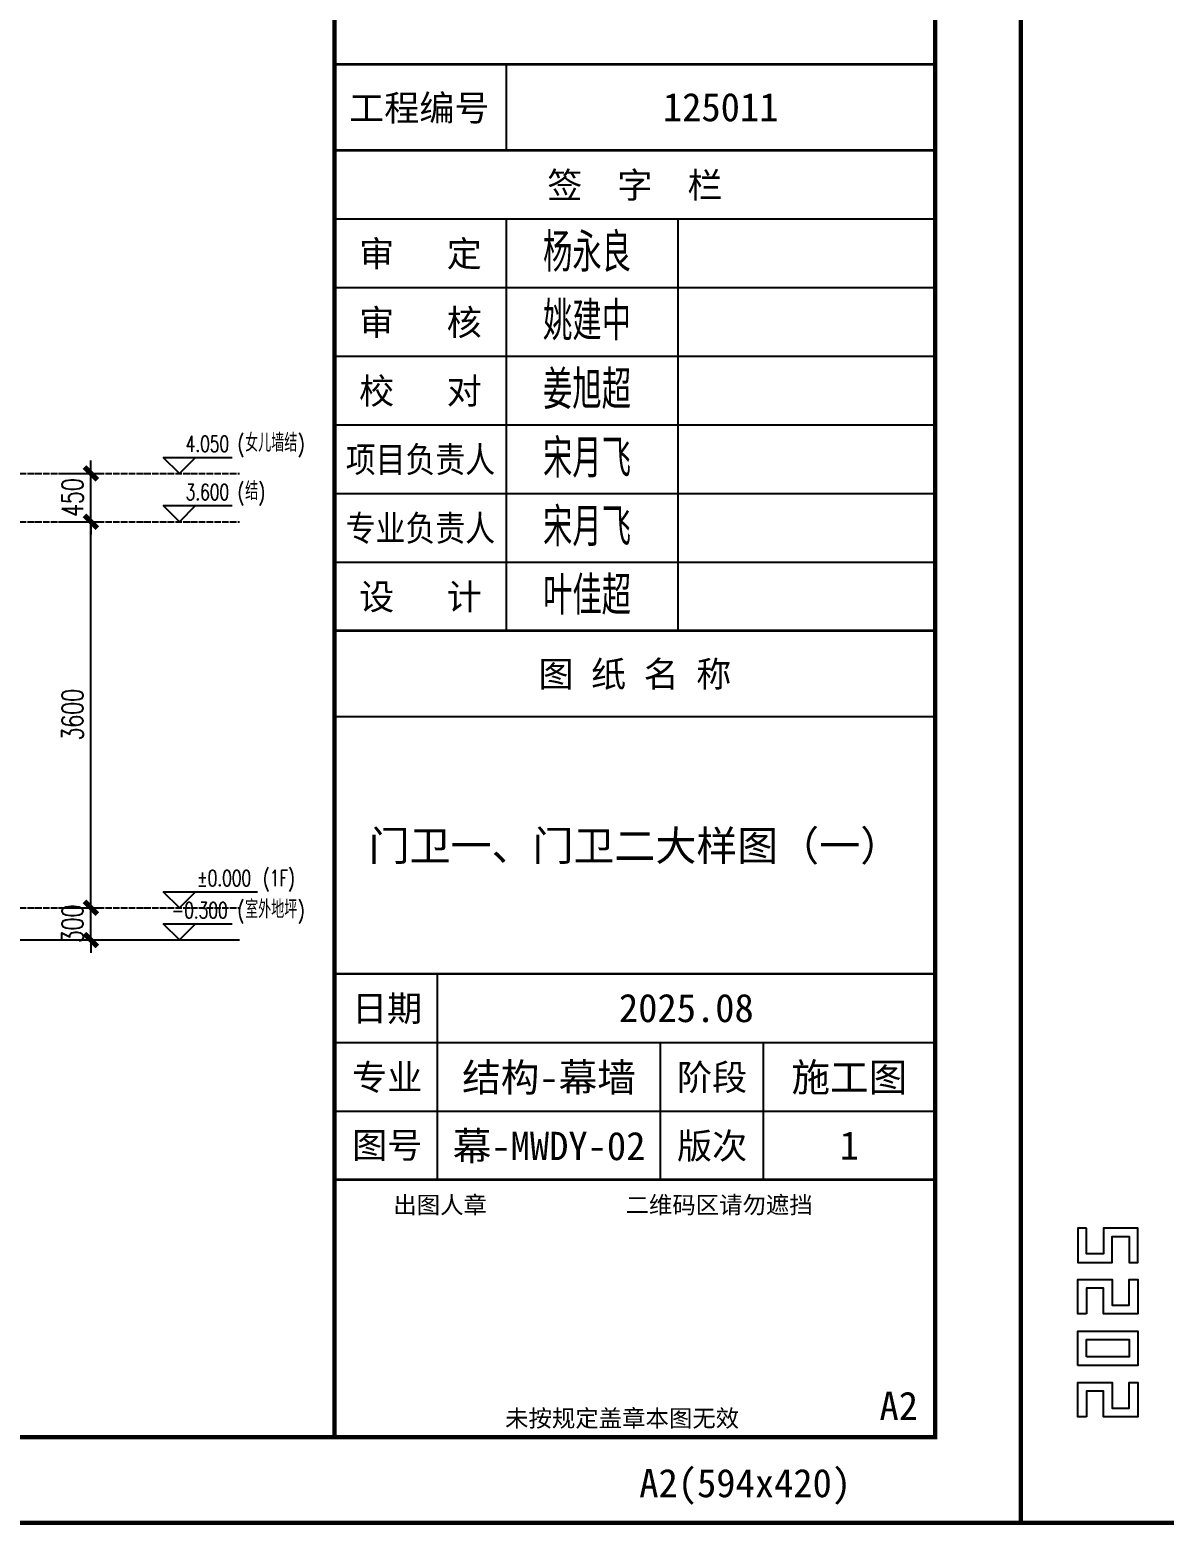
# Model space of a CAD drawing. Extents: x -202236 to 1002404, y -663931 to 1550022.
# Drawn here: x -94511 to -83934, y -357464 to -343522 of the extents above; entities that cross this region are included whole.
import ezdxf
from ezdxf.enums import TextEntityAlignment as Align

# ---------------------------------------------------------------- set-up
doc = ezdxf.new("R2010")
doc.units = 0
doc.linetypes.add('DOTE', pattern=[2.42, 2, -0.2, 0.02, -0.2])
for name, color, linetype in [('0-cxFrame', 155, 'Continuous'), ('A-AXIS-DOTE', 14, 'DOTE'), ('A-AXIS-ELEV', 4, 'Continuous'), ('DIM', 173, 'Continuous'), ('PUB_TEXT', 7, 'Continuous'), ('qianming', 155, 'Continuous')]:
    doc.layers.add(name, color=color, linetype=linetype)
doc.layers.add('0-cxText', color=131, linetype='Continuous', lineweight=25)
doc.styles.add('_TCH_DIM', font='SIMPLEX', dxfattribs={"bigfont": 'GBCBIG'})
doc.styles.add('BZHZ', font='bzxw', dxfattribs={"width": 0.8, "bigfont": 'bzhz'})
doc.styles.add('cx_biaoti', font='')
doc.styles.add('cx_tuming', font='simhei.ttf')
doc.styles.add('cx_tuqian1', font='')
doc.styles.add('DHTEXT-1', font='ROMANS.shx', dxfattribs={"width": 0.7, "bigfont": 'CHINESE.shx'})
doc.styles.add('黑体', font='simhei.ttf', dxfattribs={"height": 12})
doc.styles.get('cx_biaoti').set_extended_font_data('SimSun')
doc.styles.get('cx_tuqian1').set_extended_font_data('SimSun')
doc.dimstyles.new('ZN80', dxfattribs={"dimscale": 80, "dimtxt": 2.5, "dimasz": 1.5, "dimexe": 1, "dimexo": 2, "dimgap": 0.9, "dimtad": 1, "dimdec": 0, "dimdsep": 46, "dimtxsty": 'DHTEXT-1', "dimblk": 'ARCHTICK', "dimcen": 2.5, "dimclrd": 173, "dimclre": 173, "dimclrt": 7, "dimazin": 2, "dimtfac": 0.4, "dimtdec": 0, "dimtix": 1, "dimtmove": 2, "dimatfit": 3, "dimfxl": 0, "dimtolj": 1, "dimtzin": 0, "dimarcsym": 0})

# ---------------------------------------------------------------- blocks, each defined once
blk = doc.blocks.new('zjcx_lan_qianzi(Dragon)')
for p, q in [((-7000, 4800), (0, 4800)), ((-5000, 4800), (-5000, 0)), ((-3000, 4800), (-3000, 0)), ((-7000, 4000), (0, 4000)), ((-7000, 3200), (0, 3200)), ((-7000, 2400), (0, 2400)), ((-7000, 1600), (0, 1600)), ((-7000, 800), (0, 800))]:
    blk.add_line(p, q)
at = {"const_width": 30}
blk.add_lwpolyline([(-7000, 5600), (0, 5600)], dxfattribs=at)
blk.add_lwpolyline([(-7000, 5600), (0, 5600), (0, 0), (-7000, 0)], close=True, dxfattribs=at)
at = {"style": 'cx_biaoti'}
for s, p in [('签  字  栏', (-3500, 5200)), ('审   定', (-6000, 4400)), ('审   核', (-6000, 3600)), ('校   对', (-6000, 2800)), ('设   计', (-6000, 400))]:
    blk.add_text(s, height=300, dxfattribs=at).set_placement(p, align=Align.MIDDLE)
at = {"style": 'cx_biaoti', "width": 0.85}
for s, p in [('项目负责人', (-6000, 2000)), ('专业负责人', (-6000, 1200))]:
    blk.add_text(s, height=300, dxfattribs=at).set_placement(p, align=Align.MIDDLE)
blk = doc.blocks.new('T-签字(Dragon)')
at = {"layer": '0-cxFrame'}
blk.add_blockref('zjcx_lan_qianzi(Dragon)', (0, 0), dxfattribs=at)
at = {"layer": 'qianming', "style": 'BZHZ', "width": 0.8}
for s, p in [('杨永良', (-4058, 4433)), ('姚建中', (-4058, 3633)), ('姜旭超', (-4058, 2833)), ('宋月飞', (-4058, 2033)), ('宋月飞', (-4058, 1233)), ('叶佳超', (-4058, 433))]:
    blk.add_text(s, height=450, dxfattribs=at).set_placement(p, align=Align.MIDDLE)
blk = doc.blocks.new('zjcx_lan_tuming(Dragon)')
for p, q in [((-7000, 8400), (0, 8400)), ((-5800, 3000), (-5800, 5400)), ((-7000, 4600), (0, 4600)), ((-3200, 3000), (-3200, 4600)), ((-2000, 3000), (-2000, 4600)), ((-7000, 3800), (0, 3800))]:
    blk.add_line(p, q)
at = {"const_width": 30}
for points in [[(-7000, 9400), (0, 9400)], [(-7000, 5400), (0, 5400)], [(-7000, 3000), (0, 3000)], [(-7000, 0), (0, 0)]]:
    blk.add_lwpolyline(points, dxfattribs=at)
blk.add_lwpolyline([(-7000, 9400), (0, 9400), (0, 0), (-7000, 0)], close=True)
at = {"style": 'cx_biaoti'}
for s, p in [('图 纸 名 称', (-3500, 8900)), ('日期', (-6388, 5000)), ('专业', (-6388, 4200)), ('阶段', (-2600, 4200)), ('图号', (-6388, 3400)), ('版次', (-2600, 3400))]:
    blk.add_text(s, height=300, dxfattribs=at).set_placement(p, align=Align.MIDDLE)
for s, p in [('出图人章', (-6316, 2607)), ('二维码区请勿遮挡', (-3609, 2607)), ('未按规定盖章本图无效', (-5013, 120))]:
    blk.add_text(s, height=200, dxfattribs=at).set_placement(p)
blk = doc.blocks.new('T-图签(Dragon)')
blk.add_blockref('zjcx_lan_tuming(Dragon)', (0, 0))
at = {"color": 3, "style": 'cx_biaoti'}
for s, p in [('2025.08', (-2900, 5000)), ('结构-幕墙 ', (-4389, 4199)), ('施工图', (-1000, 4200))]:
    blk.add_text(s, height=330, dxfattribs=at).set_placement(p, align=Align.MIDDLE)
blk = doc.blocks.new('zjcx_lan_xiangmu(Dragon)')
for p, q in [((-7000, 9000), (0, 9000)), ((-7000, 6000), (0, 6000)), ((-7000, 3000), (0, 3000)), ((-5000, 1000), (-5000, 0))]:
    blk.add_line(p, q)
at = {"const_width": 30}
for points in [[(-7000, 10000), (0, 10000)], [(-7000, 7000), (0, 7000)], [(-7000, 7000), (0, 7000)], [(-7000, 4000), (0, 4000)], [(-7000, 4000), (0, 4000)], [(-7000, 1000), (0, 1000)], [(-7000, 0), (0, 0)]]:
    blk.add_lwpolyline(points, dxfattribs=at)
blk.add_lwpolyline([(-7000, 10000), (0, 10000), (0, 0), (-7000, 0)], close=True)
at = {"style": 'cx_biaoti'}
for s, p in [('建 设 单 位', (-3500, 9500)), ('项 目 名 称', (-3500, 6500)), ('子 项 名 称', (-3500, 3500)), ('工程编号', (-6013, 500))]:
    blk.add_text(s, height=300, dxfattribs=at).set_placement(p, align=Align.MIDDLE)
blk = doc.blocks.new('T-项目(Dragon)')
blk.add_blockref('zjcx_lan_xiangmu(Dragon)', (0, 0))
at = {"color": 3, "style": 'cx_tuming'}
for s, height, p in [('嘉兴世赫建达智能装备有限公司', 330, (-6816, 7901)), ('年产500套智能装备建设项目 ', 350, (-6638, 4859)), ('门卫一、门卫二', 350, (-5399, 1876))]:
    blk.add_text(s, height=height, dxfattribs=at).set_placement(p)
blk = doc.blocks.new('zjcx_T2(Dragon)')
at = {"layer": '0-cxFrame', "const_width": 50}
blk.add_lwpolyline([(-7000, 40000), (0, 40000), (0, 0), (-7000, 0)], close=True, dxfattribs=at)
at = {"layer": '0-cxFrame'}
for name, p in [('T-项目(Dragon)', (0, 15000)), ('T-签字(Dragon)', (0, 9400)), ('T-图签(Dragon)', (0, 0))]:
    blk.add_blockref(name, p, dxfattribs=at)
blk = doc.blocks.new('TK22.A2 L(Dragon)')
at = {"layer": '0-cxFrame', "color": 7, "const_width": 0.5}
blk.add_lwpolyline([(0, 0), (-594, 0), (-594, 420), (0, 420)], close=True, dxfattribs=at)
at = {"layer": '0-cxFrame', "const_width": 0.5}
for points in [[(-80, 10), (-574, 10), (-574, 410), (-80, 410)], [(-10, 10), (-80, 10), (-80, 410), (-10, 410)]]:
    blk.add_lwpolyline(points, close=True, dxfattribs=at)
at = {"layer": 'Defpoints', "color": 2}
for points in [[(-586.37, 34.37), (-587.37, 34.37), (-587.37, 30.37), (-583.37, 30.37), (-583.37, 33.37), (-581.37, 33.37), (-581.37, 30.37), (-580.37, 30.37), (-580.37, 34.37), (-584.37, 34.37), (-584.37, 31.37), (-586.37, 31.37), (-586.37, 34.37)], [(-586.37, 24.37), (-587.37, 24.37), (-587.37, 28.37), (-583.37, 28.37), (-583.37, 25.37), (-581.37, 25.37), (-581.37, 28.37), (-580.37, 28.37), (-580.37, 24.37), (-584.37, 24.37), (-584.37, 27.37), (-586.37, 27.37), (-586.37, 24.37)], [(-586.37, 12.37), (-587.37, 12.37), (-587.37, 16.37), (-583.37, 16.37), (-583.37, 13.37), (-581.37, 13.37), (-581.37, 16.37), (-580.37, 16.37), (-580.37, 12.37), (-584.37, 12.37), (-584.37, 15.37), (-586.37, 15.37), (-586.37, 12.37)]]:
    blk.add_lwpolyline(points, dxfattribs=at)
for points in [[(-587.37, 18.37), (-587.37, 22.37), (-580.37, 22.37), (-580.37, 18.37)], [(-586.37, 19.37), (-586.37, 21.37), (-581.37, 21.37), (-581.37, 19.37)]]:
    blk.add_lwpolyline(points, close=True, dxfattribs=at)
at = {"layer": '0-cxFrame', "xscale": 0.01, "yscale": 0.01, "zscale": 0.01}
blk.add_blockref('zjcx_T2(Dragon)', (-10, 10), dxfattribs=at)
at = {"style": '黑体', "flags": 4}
blk.add_attdef('图幅', text='', height=3.3, dxfattribs=at).set_placement((-40, 3), align=Align.RIGHT)
at = {"layer": '0-cxFrame', "style": '黑体'}
blk.add_text('(594x420)', height=3.3, dxfattribs=at).set_placement((-40, 3))
at = {"layer": '0-cxText', "flags": 4}
for tag, height, style, p in [('建设单位', 3.5, 'cx_tuming', (-45, 240)), ('项目名称', 3.5, 'cx_tuming', (-45, 210)), ('子项名称', 3.5, 'cx_tuming', (-45, 180)), ('工程编号', 3.3, 'cx_tuqian1', (-35, 165)), ('图名1', 3.5, 'cx_tuming', (-45, 87)), ('图名2', 3.5, 'cx_tuming', (-45, 79)), ('图名3', 3.5, 'cx_tuming', (-45, 71)), ('出图日期', 3.3, 'cx_tuqian1', (-39, 60)), ('专业', 3.3, 'cx_tuqian1', (-55, 52)), ('图号', 3.3, 'cx_tuqian1', (-55, 44)), ('版次', 3.3, 'cx_tuqian1', (-20, 44))]:
    blk.add_attdef(tag, text='', height=height, dxfattribs=dict(at, style=style)).set_placement(p, align=Align.MIDDLE)
at = {"layer": 'Defpoints', "color": 6, "flags": 4}
for tag, height, style, p in [('tufu', 3.3, '黑体', (-12, 12)), ('dwfname', 4, 'cx_tuqian1', (-80, 3))]:
    blk.add_attdef(tag, text='', height=height, dxfattribs=dict(at, style=style)).set_placement(p, align=Align.RIGHT)
blk = doc.blocks.new('_ArchTick')
at = {"color": 0, "linetype": 'ByBlock', "const_width": 0.4}
blk.add_lwpolyline([(-0.5, -0.5), (0.5, 0.5)], dxfattribs=at)
blk = doc.blocks.new('*D247')
at = {"layer": 'Defpoints', "color": 0, "ltscale": 800, "transparency": 16777216}
for p in [(-94377, -347658), (-93942, -347658), (-94377, -348108)]:
    blk.add_point(p, dxfattribs=at)
at = {"layer": 'DIM', "color": 173, "linetype": 'ByBlock', "lineweight": -2, "ltscale": 800, "transparency": 16777216}
for p, q in [((-93942, -347658), (-93942, -347538)), ((-94217, -347658), (-93862, -347658)), ((-93942, -348108), (-93942, -347658)), ((-94217, -348108), (-93862, -348108)), ((-93942, -348108), (-93942, -348228))]:
    blk.add_line(p, q, dxfattribs=at)
at = {"layer": 'DIM', "color": 173, "lineweight": -2, "ltscale": 800, "transparency": 16777216, "xscale": 120, "yscale": 120, "zscale": 120}
for p, rotation in [((-93942, -347658), 270), ((-93942, -348108), 90)]:
    blk.add_blockref('_ArchTick', p, dxfattribs=dict(at, rotation=rotation))
at = {"layer": 'DIM', "color": 7, "ltscale": 800, "transparency": 16777216, "insert": (-94114, -347883), "char_height": 200, "attachment_point": 5, "rotation": 90, "style": 'DHTEXT-1'}
blk.add_mtext('\\A1;450', dxfattribs=at)
blk = doc.blocks.new('*D248')
at = {"layer": 'Defpoints', "color": 0, "ltscale": 800, "transparency": 16777216}
for p in [(-94377, -348108), (-93942, -348108), (-94377, -351708)]:
    blk.add_point(p, dxfattribs=at)
at = {"layer": 'DIM', "color": 173, "linetype": 'ByBlock', "lineweight": -2, "ltscale": 800, "transparency": 16777216}
for p, q in [((-94217, -348108), (-93862, -348108)), ((-93942, -351708), (-93942, -348108)), ((-94217, -351708), (-93862, -351708))]:
    blk.add_line(p, q, dxfattribs=at)
at = {"layer": 'DIM', "color": 173, "lineweight": -2, "ltscale": 800, "transparency": 16777216, "xscale": 120, "yscale": 120, "zscale": 120}
for p, rotation in [((-93942, -348108), 90), ((-93942, -351708), 270)]:
    blk.add_blockref('_ArchTick', p, dxfattribs=dict(at, rotation=rotation))
at = {"layer": 'DIM', "color": 7, "ltscale": 800, "transparency": 16777216, "insert": (-94114, -349908), "char_height": 200, "attachment_point": 5, "rotation": 90, "style": 'DHTEXT-1'}
blk.add_mtext('\\A1;3600', dxfattribs=at)
blk = doc.blocks.new('*D249')
at = {"layer": 'Defpoints', "color": 0, "ltscale": 800, "transparency": 16777216}
for p in [(-94377, -351708), (-93942, -351708), (-94377, -352008)]:
    blk.add_point(p, dxfattribs=at)
at = {"layer": 'DIM', "color": 173, "linetype": 'ByBlock', "lineweight": -2, "ltscale": 800, "transparency": 16777216}
for p, q in [((-93942, -351708), (-93942, -351588)), ((-94217, -351708), (-93862, -351708)), ((-93942, -352008), (-93942, -351708)), ((-94217, -352008), (-93862, -352008)), ((-93942, -352008), (-93942, -352128))]:
    blk.add_line(p, q, dxfattribs=at)
at = {"layer": 'DIM', "color": 173, "lineweight": -2, "ltscale": 800, "transparency": 16777216, "xscale": 120, "yscale": 120, "zscale": 120}
for p, rotation in [((-93942, -351708), 270), ((-93942, -352008), 90)]:
    blk.add_blockref('_ArchTick', p, dxfattribs=dict(at, rotation=rotation))
at = {"layer": 'DIM', "color": 7, "ltscale": 800, "transparency": 16777216, "insert": (-94114, -351858), "char_height": 200, "attachment_point": 5, "rotation": 90, "style": 'DHTEXT-1'}
blk.add_mtext('\\A1;300', dxfattribs=at)

msp = doc.modelspace()

# ---------------------------------------------------------------- linework, layer by layer
at = {"layer": 'A-AXIS-DOTE', "ltscale": 30}
for p, q in [((-110287.41, -347658.23), (-92557.41, -347658.23)), ((-110287.41, -348108.23), (-92557.41, -348108.23)), ((-110287.41, -351708.23), (-92557.41, -351708.23))]:
    msp.add_line(p, q, dxfattribs=at)
at = {"layer": 'A-AXIS-DOTE'}
msp.add_line((-110287.41, -352008.23), (-92557.41, -352008.23), dxfattribs=at)
at = {"layer": 'A-AXIS-ELEV'}
for p, q in [((-93117.41, -347658.23), (-93267.41, -347508.23)), ((-93267.41, -347508.23), (-92623.63, -347508.23)), ((-93117.41, -347658.23), (-92967.41, -347508.23)), ((-93117.41, -348108.23), (-93267.41, -347958.23)), ((-93267.41, -347958.23), (-92623.63, -347958.23)), ((-93117.41, -348108.23), (-92967.41, -347958.23)), ((-93117.41, -351708.23), (-93267.41, -351558.23)), ((-93267.41, -351558.23), (-92387.41, -351558.23)), ((-93117.41, -351708.23), (-92967.41, -351558.23)), ((-93117.55, -352008.23), (-93267.55, -351858.23)), ((-93267.55, -351858.23), (-92623.77, -351858.23)), ((-93117.55, -352008.23), (-92967.55, -351858.23))]:
    msp.add_line(p, q, dxfattribs=at)

# ---------------------------------------------------------------- block references
at = {"layer": '0-cxFrame'}
ref = msp.add_blockref('TK22.A2 L(Dragon)', (-85269.4, -357444.07), dxfattribs=dict(at, xscale=80, yscale=80, zscale=80))
ref.add_attrib('图名2', '门卫一、门卫二大样图（一）', dxfattribs={"layer": '0-cxText', "height": 280, "style": 'cx_tuming'}).set_placement((-88869.4, -351124.07), align=Align.MIDDLE)
ref.add_attrib('工程编号', '125011', dxfattribs={"layer": '0-cxText', "height": 264, "style": 'cx_tuqian1'}).set_placement((-88069.4, -344244.07), align=Align.MIDDLE)
ref.add_attrib('图号', '幕-MWDY-02', dxfattribs={"layer": '0-cxText', "height": 264, "style": 'cx_tuqian1'}).set_placement((-89669.4, -353924.07), align=Align.MIDDLE)
ref.add_attrib('版次', '1', dxfattribs={"layer": '0-cxText', "height": 264, "style": 'cx_tuqian1'}).set_placement((-86869.4, -353924.07), align=Align.MIDDLE)
ref.add_attrib('图幅', 'A2', dxfattribs={"layer": '0', "height": 264, "style": '黑体'}).set_placement((-88469.4, -357204.07), align=Align.RIGHT)
ref.add_attrib('tufu', 'A2', dxfattribs={"layer": 'Defpoints', "color": 6, "height": 264, "style": '黑体'}).set_placement((-86229.4, -356484.07), align=Align.RIGHT)
at = {"layer": '0-cxFrame', "xscale": 80, "yscale": 80, "zscale": 80}
msp.add_blockref('TK22.A2 L(Dragon)', (-37749.4, -357444.07), dxfattribs=at)

# ---------------------------------------------------------------- texts
at = {"layer": 'PUB_TEXT', "style": '_TCH_DIM', "width": 0.705882}
for s, p in [('(', (-92573.63, -347455.73)), (')', (-92012.14, -347455.73)), ('4.050', (-93058.63, -347455.73)), ('3.600', (-93058.63, -347905.73)), ('(', (-92573.63, -347905.73)), (')', (-92380.76, -347905.73)), ('(1F)', (-92337.41, -351505.73)), ('%%P0.000', (-92952.41, -351505.73)), ('-0.300', (-93188.77, -351805.73)), ('(', (-92573.77, -351805.73)), (')', (-92012.28, -351805.73))]:
    msp.add_text(s, height=148.75, dxfattribs=at).set_placement(p)
at = {"layer": 'PUB_TEXT', "style": '_TCH_DIM'}
for s, height, p in [('女儿墙结', 168.794, (-92503.63, -347455.73)), ('结', 168.79, (-92503.63, -347905.73)), ('室外地坪', 168.794, (-92503.77, -351805.73))]:
    msp.add_text(s, height=height, dxfattribs=at).set_placement(p)

# ---------------------------------------------------------------- dimensions: what is measured, and where the dimension line sits
at = {"layer": 'DIM', "ltscale": 800}
for p1, p2, picture, middle in [((-94377.41, -348108.23), (-94377.41, -347658.23), '*D247', (-94113.58, -347883.23)), ((-94377.41, -351708.23), (-94377.41, -348108.23), '*D248', (-94113.58, -349908.23)), ((-94377.41, -352008.23), (-94377.41, -351708.23), '*D249', (-94113.58, -351858.23))]:
    dim = msp.add_aligned_dim(p1=p1, p2=p2, distance=-435.83, dimstyle='ZN80', dxfattribs=at)
    dim.commit()
    dim.dimension.update_dxf_attribs({"geometry": picture, "text_midpoint": middle})

doc.saveas('drawing.dxf')
